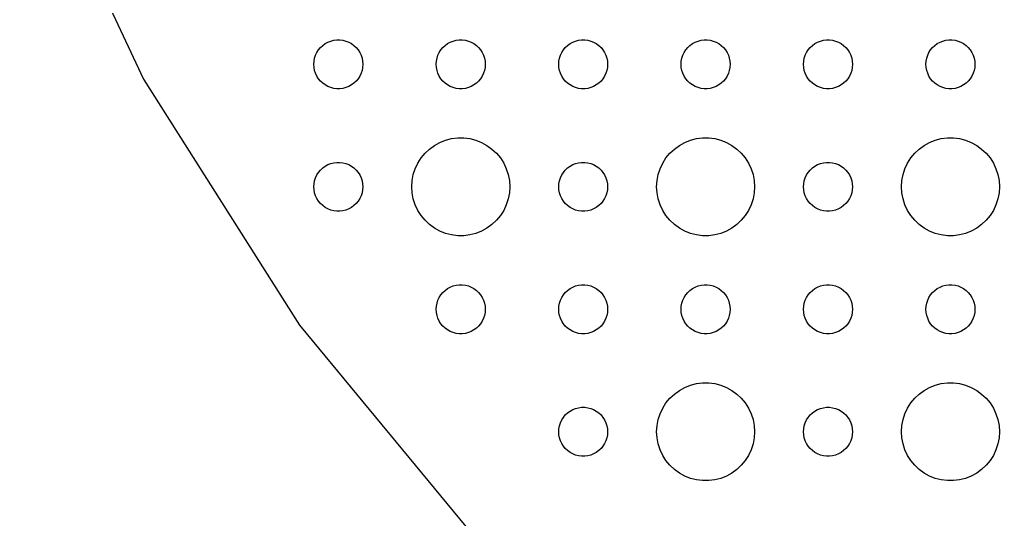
# Model space of a CAD drawing. Header units: metres. Extents: x -142 to 142, y -142 to 142.
# Drawn here: x -132 to -72, y -95.4 to -64.8 of the extents above; entities that cross this region are included whole.
import ezdxf

# ---------------------------------------------------------------- set-up
doc = ezdxf.new("R2010")
doc.units = ezdxf.units.M

msp = doc.modelspace()

# ---------------------------------------------------------------- linework, layer by layer
for p, q in [((-132.028, -52.2737), (-124.436, -68.409)), ((-112.964, -66.0734), (-112.781, -66.0266)), ((-112.781, -66.0266), (-112.594, -66.003)), ((-112.594, -66.003), (-112.406, -66.003)), ((-112.406, -66.003), (-112.219, -66.0266)), ((-112.219, -66.0266), (-112.036, -66.0734)), ((-105.464, -66.0734), (-105.281, -66.0266)), ((-105.281, -66.0266), (-105.094, -66.003)), ((-105.094, -66.003), (-104.906, -66.003)), ((-104.906, -66.003), (-104.719, -66.0266)), ((-104.719, -66.0266), (-104.536, -66.0734)), ((-97.9635, -66.0734), (-97.7811, -66.0266)), ((-97.7811, -66.0266), (-97.5942, -66.003)), ((-97.5942, -66.003), (-97.4058, -66.003)), ((-97.4058, -66.003), (-97.2189, -66.0266)), ((-97.2189, -66.0266), (-97.0365, -66.0734)), ((-90.4635, -66.0734), (-90.2811, -66.0266)), ((-90.2811, -66.0266), (-90.0942, -66.003)), ((-90.0942, -66.003), (-89.9058, -66.003)), ((-89.9058, -66.003), (-89.7189, -66.0266)), ((-89.7189, -66.0266), (-89.5365, -66.0734)), ((-82.9635, -66.0734), (-82.7811, -66.0266)), ((-82.7811, -66.0266), (-82.5942, -66.003)), ((-82.5942, -66.003), (-82.4058, -66.003)), ((-82.4058, -66.003), (-82.2189, -66.0266)), ((-82.2189, -66.0266), (-82.0365, -66.0734)), ((-75.4635, -66.0734), (-75.2811, -66.0266)), ((-75.2811, -66.0266), (-75.0942, -66.003)), ((-75.0942, -66.003), (-74.9058, -66.003)), ((-74.9058, -66.003), (-74.7189, -66.0266)), ((-74.7189, -66.0266), (-74.5365, -66.0734)), ((-113.814, -66.7774), (-113.714, -66.6183)), ((-113.714, -66.6183), (-113.593, -66.4732)), ((-113.593, -66.4732), (-113.456, -66.3442)), ((-113.456, -66.3442), (-113.304, -66.2335)), ((-113.304, -66.2335), (-113.139, -66.1428)), ((-113.139, -66.1428), (-112.964, -66.0734)), ((-112.036, -66.0734), (-111.861, -66.1428)), ((-111.861, -66.1428), (-111.696, -66.2335)), ((-111.696, -66.2335), (-111.544, -66.3442)), ((-111.544, -66.3442), (-111.407, -66.4732)), ((-111.407, -66.4732), (-111.286, -66.6183)), ((-111.286, -66.6183), (-111.186, -66.7774)), ((-106.314, -66.7774), (-106.214, -66.6183)), ((-106.214, -66.6183), (-106.093, -66.4732)), ((-106.093, -66.4732), (-105.956, -66.3442)), ((-105.956, -66.3442), (-105.804, -66.2335)), ((-105.804, -66.2335), (-105.639, -66.1428)), ((-105.639, -66.1428), (-105.464, -66.0734)), ((-104.536, -66.0734), (-104.361, -66.1428)), ((-104.361, -66.1428), (-104.196, -66.2335)), ((-104.196, -66.2335), (-104.044, -66.3442)), ((-104.044, -66.3442), (-103.907, -66.4732)), ((-103.907, -66.4732), (-103.786, -66.6183)), ((-103.786, -66.6183), (-103.686, -66.7774)), ((-98.8145, -66.7774), (-98.7135, -66.6183)), ((-98.7135, -66.6183), (-98.5934, -66.4732)), ((-98.5934, -66.4732), (-98.4561, -66.3442)), ((-98.4561, -66.3442), (-98.3037, -66.2335)), ((-98.3037, -66.2335), (-98.1387, -66.1428)), ((-98.1387, -66.1428), (-97.9635, -66.0734)), ((-97.0365, -66.0734), (-96.8613, -66.1428)), ((-96.8613, -66.1428), (-96.6963, -66.2335)), ((-96.6963, -66.2335), (-96.5439, -66.3442)), ((-96.5439, -66.3442), (-96.4065, -66.4732)), ((-96.4065, -66.4732), (-96.2865, -66.6183)), ((-96.2865, -66.6183), (-96.1855, -66.7774)), ((-91.3145, -66.7774), (-91.2135, -66.6183)), ((-91.2135, -66.6183), (-91.0934, -66.4732)), ((-91.0934, -66.4732), (-90.9561, -66.3442)), ((-90.9561, -66.3442), (-90.8037, -66.2335)), ((-90.8037, -66.2335), (-90.6387, -66.1428)), ((-90.6387, -66.1428), (-90.4635, -66.0734)), ((-89.5365, -66.0734), (-89.3613, -66.1428)), ((-89.3613, -66.1428), (-89.1963, -66.2335)), ((-89.1963, -66.2335), (-89.0439, -66.3442)), ((-89.0439, -66.3442), (-88.9065, -66.4732)), ((-88.9065, -66.4732), (-88.7865, -66.6183)), ((-88.7865, -66.6183), (-88.6855, -66.7774)), ((-83.8145, -66.7774), (-83.7135, -66.6183)), ((-83.7135, -66.6183), (-83.5934, -66.4732)), ((-83.5934, -66.4732), (-83.4561, -66.3442)), ((-83.4561, -66.3442), (-83.3037, -66.2335)), ((-83.3037, -66.2335), (-83.1387, -66.1428)), ((-83.1387, -66.1428), (-82.9635, -66.0734)), ((-82.0365, -66.0734), (-81.8613, -66.1428)), ((-81.8613, -66.1428), (-81.6963, -66.2335)), ((-81.6963, -66.2335), (-81.5439, -66.3442)), ((-81.5439, -66.3442), (-81.4065, -66.4732)), ((-81.4065, -66.4732), (-81.2865, -66.6183)), ((-81.2865, -66.6183), (-81.1855, -66.7774)), ((-76.3145, -66.7774), (-76.2135, -66.6183)), ((-76.2135, -66.6183), (-76.0934, -66.4732)), ((-76.0934, -66.4732), (-75.9561, -66.3442)), ((-75.9561, -66.3442), (-75.8037, -66.2335)), ((-75.8037, -66.2335), (-75.6387, -66.1428)), ((-75.6387, -66.1428), (-75.4635, -66.0734)), ((-74.5365, -66.0734), (-74.3613, -66.1428)), ((-74.3613, -66.1428), (-74.1963, -66.2335)), ((-74.1963, -66.2335), (-74.0439, -66.3442)), ((-74.0439, -66.3442), (-73.9065, -66.4732)), ((-73.9065, -66.4732), (-73.7865, -66.6183)), ((-73.7865, -66.6183), (-73.6855, -66.7774)), ((-113.988, -67.312), (-113.953, -67.127)), ((-113.953, -67.127), (-113.895, -66.9478)), ((-113.895, -66.9478), (-113.814, -66.7774)), ((-111.186, -66.7774), (-111.105, -66.9478)), ((-111.105, -66.9478), (-111.047, -67.127)), ((-111.047, -67.127), (-111.012, -67.312)), ((-106.488, -67.312), (-106.453, -67.127)), ((-106.453, -67.127), (-106.395, -66.9478)), ((-106.395, -66.9478), (-106.314, -66.7774)), ((-103.686, -66.7774), (-103.605, -66.9478)), ((-103.605, -66.9478), (-103.547, -67.127)), ((-103.547, -67.127), (-103.512, -67.312)), ((-98.9882, -67.312), (-98.9529, -67.127)), ((-98.9529, -67.127), (-98.8947, -66.9478)), ((-98.8947, -66.9478), (-98.8145, -66.7774)), ((-96.1855, -66.7774), (-96.1053, -66.9478)), ((-96.1053, -66.9478), (-96.0471, -67.127)), ((-96.0471, -67.127), (-96.0118, -67.312)), ((-91.4882, -67.312), (-91.4529, -67.127)), ((-91.4529, -67.127), (-91.3947, -66.9478)), ((-91.3947, -66.9478), (-91.3145, -66.7774)), ((-88.6855, -66.7774), (-88.6053, -66.9478)), ((-88.6053, -66.9478), (-88.5471, -67.127)), ((-88.5471, -67.127), (-88.5118, -67.312)), ((-83.9882, -67.312), (-83.9529, -67.127)), ((-83.9529, -67.127), (-83.8947, -66.9478)), ((-83.8947, -66.9478), (-83.8145, -66.7774)), ((-81.1855, -66.7774), (-81.1053, -66.9478)), ((-81.1053, -66.9478), (-81.0471, -67.127)), ((-81.0471, -67.127), (-81.0118, -67.312)), ((-76.4882, -67.312), (-76.4529, -67.127)), ((-76.4529, -67.127), (-76.3947, -66.9478)), ((-76.3947, -66.9478), (-76.3145, -66.7774)), ((-73.6855, -66.7774), (-73.6053, -66.9478)), ((-73.6053, -66.9478), (-73.5471, -67.127)), ((-73.5471, -67.127), (-73.5118, -67.312)), ((-114, -67.5), (-113.988, -67.312)), ((-113.988, -67.688), (-114, -67.5)), ((-113.953, -67.873), (-113.988, -67.688)), ((-111.012, -67.688), (-111.047, -67.873)), ((-111.012, -67.312), (-111, -67.5)), ((-111, -67.5), (-111.012, -67.688)), ((-106.5, -67.5), (-106.488, -67.312)), ((-106.488, -67.688), (-106.5, -67.5)), ((-106.453, -67.873), (-106.488, -67.688)), ((-103.512, -67.688), (-103.547, -67.873)), ((-103.512, -67.312), (-103.5, -67.5)), ((-103.5, -67.5), (-103.512, -67.688)), ((-99, -67.5), (-98.9882, -67.312)), ((-98.9882, -67.688), (-99, -67.5)), ((-98.9529, -67.873), (-98.9882, -67.688)), ((-96.0118, -67.688), (-96.0471, -67.873)), ((-96.0118, -67.312), (-96, -67.5)), ((-96, -67.5), (-96.0118, -67.688)), ((-91.5, -67.5), (-91.4882, -67.312)), ((-91.4882, -67.688), (-91.5, -67.5)), ((-91.4529, -67.873), (-91.4882, -67.688)), ((-88.5118, -67.688), (-88.5471, -67.873)), ((-88.5118, -67.312), (-88.5, -67.5)), ((-88.5, -67.5), (-88.5118, -67.688)), ((-84, -67.5), (-83.9882, -67.312)), ((-83.9882, -67.688), (-84, -67.5)), ((-83.9529, -67.873), (-83.9882, -67.688)), ((-81.0118, -67.688), (-81.0471, -67.873)), ((-81.0118, -67.312), (-81, -67.5)), ((-81, -67.5), (-81.0118, -67.688)), ((-76.5, -67.5), (-76.4882, -67.312)), ((-76.4882, -67.688), (-76.5, -67.5)), ((-76.4529, -67.873), (-76.4882, -67.688)), ((-73.5118, -67.688), (-73.5471, -67.873)), ((-73.5118, -67.312), (-73.5, -67.5)), ((-73.5, -67.5), (-73.5118, -67.688)), ((-124.436, -68.409), (-114.88, -83.4655)), ((-113.895, -68.0522), (-113.953, -67.873)), ((-113.814, -68.2226), (-113.895, -68.0522)), ((-113.714, -68.3817), (-113.814, -68.2226)), ((-113.593, -68.5268), (-113.714, -68.3817)), ((-111.286, -68.3817), (-111.407, -68.5268)), ((-111.186, -68.2226), (-111.286, -68.3817)), ((-111.105, -68.0522), (-111.186, -68.2226)), ((-111.047, -67.873), (-111.105, -68.0522)), ((-106.395, -68.0522), (-106.453, -67.873)), ((-106.314, -68.2226), (-106.395, -68.0522)), ((-106.214, -68.3817), (-106.314, -68.2226)), ((-106.093, -68.5268), (-106.214, -68.3817)), ((-103.786, -68.3817), (-103.907, -68.5268)), ((-103.686, -68.2226), (-103.786, -68.3817)), ((-103.605, -68.0522), (-103.686, -68.2226)), ((-103.547, -67.873), (-103.605, -68.0522)), ((-98.8947, -68.0522), (-98.9529, -67.873)), ((-98.8145, -68.2226), (-98.8947, -68.0522)), ((-98.7135, -68.3817), (-98.8145, -68.2226)), ((-98.5934, -68.5268), (-98.7135, -68.3817)), ((-96.2865, -68.3817), (-96.4065, -68.5268)), ((-96.1855, -68.2226), (-96.2865, -68.3817)), ((-96.1053, -68.0522), (-96.1855, -68.2226)), ((-96.0471, -67.873), (-96.1053, -68.0522)), ((-91.3947, -68.0522), (-91.4529, -67.873)), ((-91.3145, -68.2226), (-91.3947, -68.0522)), ((-91.2135, -68.3817), (-91.3145, -68.2226)), ((-91.0934, -68.5268), (-91.2135, -68.3817)), ((-88.7865, -68.3817), (-88.9065, -68.5268)), ((-88.6855, -68.2226), (-88.7865, -68.3817)), ((-88.6053, -68.0522), (-88.6855, -68.2226)), ((-88.5471, -67.873), (-88.6053, -68.0522)), ((-83.8947, -68.0522), (-83.9529, -67.873)), ((-83.8145, -68.2226), (-83.8947, -68.0522)), ((-83.7135, -68.3817), (-83.8145, -68.2226)), ((-83.5934, -68.5268), (-83.7135, -68.3817)), ((-81.2865, -68.3817), (-81.4065, -68.5268)), ((-81.1855, -68.2226), (-81.2865, -68.3817)), ((-81.1053, -68.0522), (-81.1855, -68.2226)), ((-81.0471, -67.873), (-81.1053, -68.0522)), ((-76.3947, -68.0522), (-76.4529, -67.873)), ((-76.3145, -68.2226), (-76.3947, -68.0522)), ((-76.2135, -68.3817), (-76.3145, -68.2226)), ((-76.0934, -68.5268), (-76.2135, -68.3817)), ((-73.7865, -68.3817), (-73.9065, -68.5268)), ((-73.6855, -68.2226), (-73.7865, -68.3817)), ((-73.6053, -68.0522), (-73.6855, -68.2226)), ((-73.5471, -67.873), (-73.6053, -68.0522)), ((-113.456, -68.6558), (-113.593, -68.5268)), ((-113.304, -68.7665), (-113.456, -68.6558)), ((-113.139, -68.8572), (-113.304, -68.7665)), ((-112.964, -68.9266), (-113.139, -68.8572)), ((-112.781, -68.9734), (-112.964, -68.9266)), ((-112.594, -68.997), (-112.781, -68.9734)), ((-112.406, -68.997), (-112.594, -68.997)), ((-112.219, -68.9734), (-112.406, -68.997)), ((-112.036, -68.9266), (-112.219, -68.9734)), ((-111.861, -68.8572), (-112.036, -68.9266)), ((-111.696, -68.7665), (-111.861, -68.8572)), ((-111.544, -68.6558), (-111.696, -68.7665)), ((-111.407, -68.5268), (-111.544, -68.6558)), ((-105.956, -68.6558), (-106.093, -68.5268)), ((-105.804, -68.7665), (-105.956, -68.6558)), ((-105.639, -68.8572), (-105.804, -68.7665)), ((-105.464, -68.9266), (-105.639, -68.8572)), ((-105.281, -68.9734), (-105.464, -68.9266)), ((-105.094, -68.997), (-105.281, -68.9734)), ((-104.906, -68.997), (-105.094, -68.997)), ((-104.719, -68.9734), (-104.906, -68.997)), ((-104.536, -68.9266), (-104.719, -68.9734)), ((-104.361, -68.8572), (-104.536, -68.9266)), ((-104.196, -68.7665), (-104.361, -68.8572)), ((-104.044, -68.6558), (-104.196, -68.7665)), ((-103.907, -68.5268), (-104.044, -68.6558)), ((-98.4561, -68.6558), (-98.5934, -68.5268)), ((-98.3037, -68.7665), (-98.4561, -68.6558)), ((-98.1387, -68.8572), (-98.3037, -68.7665)), ((-97.9635, -68.9266), (-98.1387, -68.8572)), ((-97.7811, -68.9734), (-97.9635, -68.9266)), ((-97.5942, -68.997), (-97.7811, -68.9734)), ((-97.4058, -68.997), (-97.5942, -68.997)), ((-97.2189, -68.9734), (-97.4058, -68.997)), ((-97.0365, -68.9266), (-97.2189, -68.9734)), ((-96.8613, -68.8572), (-97.0365, -68.9266)), ((-96.6963, -68.7665), (-96.8613, -68.8572)), ((-96.5439, -68.6558), (-96.6963, -68.7665)), ((-96.4065, -68.5268), (-96.5439, -68.6558)), ((-90.9561, -68.6558), (-91.0934, -68.5268)), ((-90.8037, -68.7665), (-90.9561, -68.6558)), ((-90.6387, -68.8572), (-90.8037, -68.7665)), ((-90.4635, -68.9266), (-90.6387, -68.8572)), ((-90.2811, -68.9734), (-90.4635, -68.9266)), ((-90.0942, -68.997), (-90.2811, -68.9734)), ((-89.9058, -68.997), (-90.0942, -68.997)), ((-89.7189, -68.9734), (-89.9058, -68.997)), ((-89.5365, -68.9266), (-89.7189, -68.9734)), ((-89.3613, -68.8572), (-89.5365, -68.9266)), ((-89.1963, -68.7665), (-89.3613, -68.8572)), ((-89.0439, -68.6558), (-89.1963, -68.7665)), ((-88.9065, -68.5268), (-89.0439, -68.6558)), ((-83.4561, -68.6558), (-83.5934, -68.5268)), ((-83.3037, -68.7665), (-83.4561, -68.6558)), ((-83.1387, -68.8572), (-83.3037, -68.7665)), ((-82.9635, -68.9266), (-83.1387, -68.8572)), ((-82.7811, -68.9734), (-82.9635, -68.9266)), ((-82.5942, -68.997), (-82.7811, -68.9734)), ((-82.4058, -68.997), (-82.5942, -68.997)), ((-82.2189, -68.9734), (-82.4058, -68.997)), ((-82.0365, -68.9266), (-82.2189, -68.9734)), ((-81.8613, -68.8572), (-82.0365, -68.9266)), ((-81.6963, -68.7665), (-81.8613, -68.8572)), ((-81.5439, -68.6558), (-81.6963, -68.7665)), ((-81.4065, -68.5268), (-81.5439, -68.6558)), ((-75.9561, -68.6558), (-76.0934, -68.5268)), ((-75.8037, -68.7665), (-75.9561, -68.6558)), ((-75.6387, -68.8572), (-75.8037, -68.7665)), ((-75.4635, -68.9266), (-75.6387, -68.8572)), ((-75.2811, -68.9734), (-75.4635, -68.9266)), ((-75.0942, -68.997), (-75.2811, -68.9734)), ((-74.9058, -68.997), (-75.0942, -68.997)), ((-74.7189, -68.9734), (-74.9058, -68.997)), ((-74.5365, -68.9266), (-74.7189, -68.9734)), ((-74.3613, -68.8572), (-74.5365, -68.9266)), ((-74.1963, -68.7665), (-74.3613, -68.8572)), ((-74.0439, -68.6558), (-74.1963, -68.7665)), ((-73.9065, -68.5268), (-74.0439, -68.6558)), ((-105.562, -72.0531), (-105.188, -72.0059)), ((-105.188, -72.0059), (-104.812, -72.0059)), ((-104.812, -72.0059), (-104.438, -72.0531)), ((-90.5621, -72.0531), (-90.1884, -72.0059)), ((-90.1884, -72.0059), (-89.8116, -72.0059)), ((-89.8116, -72.0059), (-89.4379, -72.0531)), ((-75.5621, -72.0531), (-75.1884, -72.0059)), ((-75.1884, -72.0059), (-74.8116, -72.0059)), ((-74.8116, -72.0059), (-74.4379, -72.0531)), ((-106.912, -72.6885), (-106.607, -72.467)), ((-106.607, -72.467), (-106.277, -72.2855)), ((-106.277, -72.2855), (-105.927, -72.1468)), ((-105.927, -72.1468), (-105.562, -72.0531)), ((-104.438, -72.0531), (-104.073, -72.1468)), ((-104.073, -72.1468), (-103.723, -72.2855)), ((-103.723, -72.2855), (-103.393, -72.467)), ((-103.393, -72.467), (-103.088, -72.6885)), ((-91.9123, -72.6885), (-91.6075, -72.467)), ((-91.6075, -72.467), (-91.2773, -72.2855)), ((-91.2773, -72.2855), (-90.927, -72.1468)), ((-90.927, -72.1468), (-90.5621, -72.0531)), ((-89.4379, -72.0531), (-89.073, -72.1468)), ((-89.073, -72.1468), (-88.7227, -72.2855)), ((-88.7227, -72.2855), (-88.3925, -72.467)), ((-88.3925, -72.467), (-88.0877, -72.6885)), ((-76.9123, -72.6885), (-76.6075, -72.467)), ((-76.6075, -72.467), (-76.2773, -72.2855)), ((-76.2773, -72.2855), (-75.927, -72.1468)), ((-75.927, -72.1468), (-75.5621, -72.0531)), ((-74.4379, -72.0531), (-74.073, -72.1468)), ((-74.073, -72.1468), (-73.7227, -72.2855)), ((-73.7227, -72.2855), (-73.3925, -72.467)), ((-73.3925, -72.467), (-73.0877, -72.6885)), ((-107.427, -73.2366), (-107.187, -72.9464)), ((-107.187, -72.9464), (-106.912, -72.6885)), ((-103.088, -72.6885), (-102.813, -72.9464)), ((-102.813, -72.9464), (-102.573, -73.2366)), ((-92.427, -73.2366), (-92.1869, -72.9464)), ((-92.1869, -72.9464), (-91.9123, -72.6885)), ((-88.0877, -72.6885), (-87.8131, -72.9464)), ((-87.8131, -72.9464), (-87.573, -73.2366)), ((-77.427, -73.2366), (-77.1869, -72.9464)), ((-77.1869, -72.9464), (-76.9123, -72.6885)), ((-73.0877, -72.6885), (-72.8131, -72.9464)), ((-72.8131, -72.9464), (-72.573, -73.2366)), ((-113.456, -73.8442), (-113.304, -73.7335)), ((-113.304, -73.7335), (-113.139, -73.6428)), ((-113.139, -73.6428), (-112.964, -73.5734)), ((-112.964, -73.5734), (-112.781, -73.5266)), ((-112.781, -73.5266), (-112.594, -73.503)), ((-112.594, -73.503), (-112.406, -73.503)), ((-112.406, -73.503), (-112.219, -73.5266)), ((-112.219, -73.5266), (-112.036, -73.5734)), ((-112.036, -73.5734), (-111.861, -73.6428)), ((-111.861, -73.6428), (-111.696, -73.7335)), ((-111.696, -73.7335), (-111.544, -73.8442)), ((-107.789, -73.8956), (-107.629, -73.5547)), ((-107.629, -73.5547), (-107.427, -73.2366)), ((-102.573, -73.2366), (-102.371, -73.5547)), ((-102.371, -73.5547), (-102.211, -73.8956)), ((-98.4561, -73.8442), (-98.3037, -73.7335)), ((-98.3037, -73.7335), (-98.1387, -73.6428)), ((-98.1387, -73.6428), (-97.9635, -73.5734)), ((-97.9635, -73.5734), (-97.7811, -73.5266)), ((-97.7811, -73.5266), (-97.5942, -73.503)), ((-97.5942, -73.503), (-97.4058, -73.503)), ((-97.4058, -73.503), (-97.2189, -73.5266)), ((-97.2189, -73.5266), (-97.0365, -73.5734)), ((-97.0365, -73.5734), (-96.8613, -73.6428)), ((-96.8613, -73.6428), (-96.6963, -73.7335)), ((-96.6963, -73.7335), (-96.5439, -73.8442)), ((-92.7893, -73.8956), (-92.6289, -73.5547)), ((-92.6289, -73.5547), (-92.427, -73.2366)), ((-87.573, -73.2366), (-87.3711, -73.5547)), ((-87.3711, -73.5547), (-87.2107, -73.8956)), ((-83.4561, -73.8442), (-83.3037, -73.7335)), ((-83.3037, -73.7335), (-83.1387, -73.6428)), ((-83.1387, -73.6428), (-82.9635, -73.5734)), ((-82.9635, -73.5734), (-82.7811, -73.5266)), ((-82.7811, -73.5266), (-82.5942, -73.503)), ((-82.5942, -73.503), (-82.4058, -73.503)), ((-82.4058, -73.503), (-82.2189, -73.5266)), ((-82.2189, -73.5266), (-82.0365, -73.5734)), ((-82.0365, -73.5734), (-81.8613, -73.6428)), ((-81.8613, -73.6428), (-81.6963, -73.7335)), ((-81.6963, -73.7335), (-81.5439, -73.8442)), ((-77.7893, -73.8956), (-77.6289, -73.5547)), ((-77.6289, -73.5547), (-77.427, -73.2366)), ((-72.573, -73.2366), (-72.3711, -73.5547)), ((-72.3711, -73.5547), (-72.2107, -73.8956)), ((-113.895, -74.4478), (-113.814, -74.2774)), ((-113.814, -74.2774), (-113.714, -74.1183)), ((-113.714, -74.1183), (-113.593, -73.9732)), ((-113.593, -73.9732), (-113.456, -73.8442)), ((-111.544, -73.8442), (-111.407, -73.9732)), ((-111.407, -73.9732), (-111.286, -74.1183)), ((-111.286, -74.1183), (-111.186, -74.2774)), ((-111.186, -74.2774), (-111.105, -74.4478)), ((-107.976, -74.624), (-107.906, -74.2539)), ((-107.906, -74.2539), (-107.789, -73.8956)), ((-102.211, -73.8956), (-102.094, -74.2539)), ((-102.094, -74.2539), (-102.024, -74.624)), ((-98.8947, -74.4478), (-98.8145, -74.2774)), ((-98.8145, -74.2774), (-98.7135, -74.1183)), ((-98.7135, -74.1183), (-98.5934, -73.9732)), ((-98.5934, -73.9732), (-98.4561, -73.8442)), ((-96.5439, -73.8442), (-96.4065, -73.9732)), ((-96.4065, -73.9732), (-96.2865, -74.1183)), ((-96.2865, -74.1183), (-96.1855, -74.2774)), ((-96.1855, -74.2774), (-96.1053, -74.4478)), ((-92.9763, -74.624), (-92.9057, -74.2539)), ((-92.9057, -74.2539), (-92.7893, -73.8956)), ((-87.2107, -73.8956), (-87.0943, -74.2539)), ((-87.0943, -74.2539), (-87.0237, -74.624)), ((-83.8947, -74.4478), (-83.8145, -74.2774)), ((-83.8145, -74.2774), (-83.7135, -74.1183)), ((-83.7135, -74.1183), (-83.5934, -73.9732)), ((-83.5934, -73.9732), (-83.4561, -73.8442)), ((-81.5439, -73.8442), (-81.4065, -73.9732)), ((-81.4065, -73.9732), (-81.2865, -74.1183)), ((-81.2865, -74.1183), (-81.1855, -74.2774)), ((-81.1855, -74.2774), (-81.1053, -74.4478)), ((-77.9763, -74.624), (-77.9057, -74.2539)), ((-77.9057, -74.2539), (-77.7893, -73.8956)), ((-72.2107, -73.8956), (-72.0943, -74.2539)), ((-72.0943, -74.2539), (-72.0237, -74.624)), ((-114, -75), (-113.988, -74.812)), ((-113.988, -75.188), (-114, -75)), ((-113.988, -74.812), (-113.953, -74.627)), ((-113.953, -74.627), (-113.895, -74.4478)), ((-111.105, -74.4478), (-111.047, -74.627)), ((-111.047, -74.627), (-111.012, -74.812)), ((-111.012, -74.812), (-111, -75)), ((-111, -75), (-111.012, -75.188)), ((-108, -75), (-107.976, -74.624)), ((-107.976, -75.376), (-108, -75)), ((-102.024, -74.624), (-102, -75)), ((-102, -75), (-102.024, -75.376)), ((-99, -75), (-98.9882, -74.812)), ((-98.9882, -75.188), (-99, -75)), ((-98.9882, -74.812), (-98.9529, -74.627)), ((-98.9529, -74.627), (-98.8947, -74.4478)), ((-96.1053, -74.4478), (-96.0471, -74.627)), ((-96.0471, -74.627), (-96.0118, -74.812)), ((-96.0118, -74.812), (-96, -75)), ((-96, -75), (-96.0118, -75.188)), ((-93, -75), (-92.9763, -74.624)), ((-92.9763, -75.376), (-93, -75)), ((-87.0237, -74.624), (-87, -75)), ((-87, -75), (-87.0237, -75.376)), ((-84, -75), (-83.9882, -74.812)), ((-83.9882, -75.188), (-84, -75)), ((-83.9882, -74.812), (-83.9529, -74.627)), ((-83.9529, -74.627), (-83.8947, -74.4478)), ((-81.1053, -74.4478), (-81.0471, -74.627)), ((-81.0471, -74.627), (-81.0118, -74.812)), ((-81.0118, -74.812), (-81, -75)), ((-81, -75), (-81.0118, -75.188)), ((-78, -75), (-77.9763, -74.624)), ((-77.9763, -75.376), (-78, -75)), ((-72.0237, -74.624), (-72, -75)), ((-72, -75), (-72.0237, -75.376)), ((-113.953, -75.373), (-113.988, -75.188)), ((-113.895, -75.5522), (-113.953, -75.373)), ((-113.814, -75.7226), (-113.895, -75.5522)), ((-111.105, -75.5522), (-111.186, -75.7226)), ((-111.047, -75.373), (-111.105, -75.5522)), ((-111.012, -75.188), (-111.047, -75.373)), ((-107.906, -75.7461), (-107.976, -75.376)), ((-102.024, -75.376), (-102.094, -75.7461)), ((-98.9529, -75.373), (-98.9882, -75.188)), ((-98.8947, -75.5522), (-98.9529, -75.373)), ((-98.8145, -75.7226), (-98.8947, -75.5522)), ((-96.1053, -75.5522), (-96.1855, -75.7226)), ((-96.0471, -75.373), (-96.1053, -75.5522)), ((-96.0118, -75.188), (-96.0471, -75.373)), ((-92.9057, -75.7461), (-92.9763, -75.376)), ((-87.0237, -75.376), (-87.0943, -75.7461)), ((-83.9529, -75.373), (-83.9882, -75.188)), ((-83.8947, -75.5522), (-83.9529, -75.373)), ((-83.8145, -75.7226), (-83.8947, -75.5522)), ((-81.1053, -75.5522), (-81.1855, -75.7226)), ((-81.0471, -75.373), (-81.1053, -75.5522)), ((-81.0118, -75.188), (-81.0471, -75.373)), ((-77.9057, -75.7461), (-77.9763, -75.376)), ((-72.0237, -75.376), (-72.0943, -75.7461)), ((-113.714, -75.8817), (-113.814, -75.7226)), ((-113.593, -76.0268), (-113.714, -75.8817)), ((-113.456, -76.1558), (-113.593, -76.0268)), ((-113.304, -76.2665), (-113.456, -76.1558)), ((-111.544, -76.1558), (-111.696, -76.2665)), ((-111.407, -76.0268), (-111.544, -76.1558)), ((-111.286, -75.8817), (-111.407, -76.0268)), ((-111.186, -75.7226), (-111.286, -75.8817)), ((-107.789, -76.1044), (-107.906, -75.7461)), ((-107.629, -76.4453), (-107.789, -76.1044)), ((-102.211, -76.1044), (-102.371, -76.4453)), ((-102.094, -75.7461), (-102.211, -76.1044)), ((-98.7135, -75.8817), (-98.8145, -75.7226)), ((-98.5934, -76.0268), (-98.7135, -75.8817)), ((-98.4561, -76.1558), (-98.5934, -76.0268)), ((-98.3037, -76.2665), (-98.4561, -76.1558)), ((-96.5439, -76.1558), (-96.6963, -76.2665)), ((-96.4065, -76.0268), (-96.5439, -76.1558)), ((-96.2865, -75.8817), (-96.4065, -76.0268)), ((-96.1855, -75.7226), (-96.2865, -75.8817)), ((-92.7893, -76.1044), (-92.9057, -75.7461)), ((-92.6289, -76.4453), (-92.7893, -76.1044)), ((-87.2107, -76.1044), (-87.3711, -76.4453)), ((-87.0943, -75.7461), (-87.2107, -76.1044)), ((-83.7135, -75.8817), (-83.8145, -75.7226)), ((-83.5934, -76.0268), (-83.7135, -75.8817)), ((-83.4561, -76.1558), (-83.5934, -76.0268)), ((-83.3037, -76.2665), (-83.4561, -76.1558)), ((-81.5439, -76.1558), (-81.6963, -76.2665)), ((-81.4065, -76.0268), (-81.5439, -76.1558)), ((-81.2865, -75.8817), (-81.4065, -76.0268)), ((-81.1855, -75.7226), (-81.2865, -75.8817)), ((-77.7893, -76.1044), (-77.9057, -75.7461)), ((-77.6289, -76.4453), (-77.7893, -76.1044)), ((-72.2107, -76.1044), (-72.3711, -76.4453)), ((-72.0943, -75.7461), (-72.2107, -76.1044)), ((-113.139, -76.3572), (-113.304, -76.2665)), ((-112.964, -76.4266), (-113.139, -76.3572)), ((-112.781, -76.4734), (-112.964, -76.4266)), ((-112.594, -76.497), (-112.781, -76.4734)), ((-112.406, -76.497), (-112.594, -76.497)), ((-112.219, -76.4734), (-112.406, -76.497)), ((-112.036, -76.4266), (-112.219, -76.4734)), ((-111.861, -76.3572), (-112.036, -76.4266)), ((-111.696, -76.2665), (-111.861, -76.3572)), ((-107.427, -76.7634), (-107.629, -76.4453)), ((-107.187, -77.0536), (-107.427, -76.7634)), ((-102.573, -76.7634), (-102.813, -77.0536)), ((-102.371, -76.4453), (-102.573, -76.7634)), ((-98.1387, -76.3572), (-98.3037, -76.2665)), ((-97.9635, -76.4266), (-98.1387, -76.3572)), ((-97.7811, -76.4734), (-97.9635, -76.4266)), ((-97.5942, -76.497), (-97.7811, -76.4734)), ((-97.4058, -76.497), (-97.5942, -76.497)), ((-97.2189, -76.4734), (-97.4058, -76.497)), ((-97.0365, -76.4266), (-97.2189, -76.4734)), ((-96.8613, -76.3572), (-97.0365, -76.4266)), ((-96.6963, -76.2665), (-96.8613, -76.3572)), ((-92.427, -76.7634), (-92.6289, -76.4453)), ((-92.1869, -77.0536), (-92.427, -76.7634)), ((-87.573, -76.7634), (-87.8131, -77.0536)), ((-87.3711, -76.4453), (-87.573, -76.7634)), ((-83.1387, -76.3572), (-83.3037, -76.2665)), ((-82.9635, -76.4266), (-83.1387, -76.3572)), ((-82.7811, -76.4734), (-82.9635, -76.4266)), ((-82.5942, -76.497), (-82.7811, -76.4734)), ((-82.4058, -76.497), (-82.5942, -76.497)), ((-82.2189, -76.4734), (-82.4058, -76.497)), ((-82.0365, -76.4266), (-82.2189, -76.4734)), ((-81.8613, -76.3572), (-82.0365, -76.4266)), ((-81.6963, -76.2665), (-81.8613, -76.3572)), ((-77.427, -76.7634), (-77.6289, -76.4453)), ((-77.1869, -77.0536), (-77.427, -76.7634)), ((-72.573, -76.7634), (-72.8131, -77.0536)), ((-72.3711, -76.4453), (-72.573, -76.7634)), ((-106.912, -77.3115), (-107.187, -77.0536)), ((-106.607, -77.533), (-106.912, -77.3115)), ((-103.088, -77.3115), (-103.393, -77.533)), ((-102.813, -77.0536), (-103.088, -77.3115)), ((-91.9123, -77.3115), (-92.1869, -77.0536)), ((-91.6075, -77.533), (-91.9123, -77.3115)), ((-88.0877, -77.3115), (-88.3925, -77.533)), ((-87.8131, -77.0536), (-88.0877, -77.3115)), ((-76.9123, -77.3115), (-77.1869, -77.0536)), ((-76.6075, -77.533), (-76.9123, -77.3115)), ((-73.0877, -77.3115), (-73.3925, -77.533)), ((-72.8131, -77.0536), (-73.0877, -77.3115)), ((-106.277, -77.7145), (-106.607, -77.533)), ((-105.927, -77.8532), (-106.277, -77.7145)), ((-105.562, -77.9469), (-105.927, -77.8532)), ((-105.188, -77.9941), (-105.562, -77.9469)), ((-104.812, -77.9941), (-105.188, -77.9941)), ((-104.438, -77.9469), (-104.812, -77.9941)), ((-104.073, -77.8532), (-104.438, -77.9469)), ((-103.723, -77.7145), (-104.073, -77.8532)), ((-103.393, -77.533), (-103.723, -77.7145)), ((-91.2773, -77.7145), (-91.6075, -77.533)), ((-90.927, -77.8532), (-91.2773, -77.7145)), ((-90.5621, -77.9469), (-90.927, -77.8532)), ((-90.1884, -77.9941), (-90.5621, -77.9469)), ((-89.8116, -77.9941), (-90.1884, -77.9941)), ((-89.4379, -77.9469), (-89.8116, -77.9941)), ((-89.073, -77.8532), (-89.4379, -77.9469)), ((-88.7227, -77.7145), (-89.073, -77.8532)), ((-88.3925, -77.533), (-88.7227, -77.7145)), ((-76.2773, -77.7145), (-76.6075, -77.533)), ((-75.927, -77.8532), (-76.2773, -77.7145)), ((-75.5621, -77.9469), (-75.927, -77.8532)), ((-75.1884, -77.9941), (-75.5621, -77.9469)), ((-74.8116, -77.9941), (-75.1884, -77.9941)), ((-74.4379, -77.9469), (-74.8116, -77.9941)), ((-74.073, -77.8532), (-74.4379, -77.9469)), ((-73.7227, -77.7145), (-74.073, -77.8532)), ((-73.3925, -77.533), (-73.7227, -77.7145)), ((-105.464, -81.0734), (-105.281, -81.0266)), ((-105.281, -81.0266), (-105.094, -81.003)), ((-105.094, -81.003), (-104.906, -81.003)), ((-104.906, -81.003), (-104.719, -81.0266)), ((-104.719, -81.0266), (-104.536, -81.0734)), ((-97.9635, -81.0734), (-97.7811, -81.0266)), ((-97.7811, -81.0266), (-97.5942, -81.003)), ((-97.5942, -81.003), (-97.4058, -81.003)), ((-97.4058, -81.003), (-97.2189, -81.0266)), ((-97.2189, -81.0266), (-97.0365, -81.0734)), ((-90.4635, -81.0734), (-90.2811, -81.0266)), ((-90.2811, -81.0266), (-90.0942, -81.003)), ((-90.0942, -81.003), (-89.9058, -81.003)), ((-89.9058, -81.003), (-89.7189, -81.0266)), ((-89.7189, -81.0266), (-89.5365, -81.0734)), ((-82.9635, -81.0734), (-82.7811, -81.0266)), ((-82.7811, -81.0266), (-82.5942, -81.003)), ((-82.5942, -81.003), (-82.4058, -81.003)), ((-82.4058, -81.003), (-82.2189, -81.0266)), ((-82.2189, -81.0266), (-82.0365, -81.0734)), ((-75.4635, -81.0734), (-75.2811, -81.0266)), ((-75.2811, -81.0266), (-75.0942, -81.003)), ((-75.0942, -81.003), (-74.9058, -81.003)), ((-74.9058, -81.003), (-74.7189, -81.0266)), ((-74.7189, -81.0266), (-74.5365, -81.0734)), ((-106.314, -81.7774), (-106.214, -81.6183)), ((-106.214, -81.6183), (-106.093, -81.4732)), ((-106.093, -81.4732), (-105.956, -81.3442)), ((-105.956, -81.3442), (-105.804, -81.2335)), ((-105.804, -81.2335), (-105.639, -81.1428)), ((-105.639, -81.1428), (-105.464, -81.0734)), ((-104.536, -81.0734), (-104.361, -81.1428)), ((-104.361, -81.1428), (-104.196, -81.2335)), ((-104.196, -81.2335), (-104.044, -81.3442)), ((-104.044, -81.3442), (-103.907, -81.4732)), ((-103.907, -81.4732), (-103.786, -81.6183)), ((-103.786, -81.6183), (-103.686, -81.7774)), ((-98.8145, -81.7774), (-98.7135, -81.6183)), ((-98.7135, -81.6183), (-98.5934, -81.4732)), ((-98.5934, -81.4732), (-98.4561, -81.3442)), ((-98.4561, -81.3442), (-98.3037, -81.2335)), ((-98.3037, -81.2335), (-98.1387, -81.1428)), ((-98.1387, -81.1428), (-97.9635, -81.0734)), ((-97.0365, -81.0734), (-96.8613, -81.1428)), ((-96.8613, -81.1428), (-96.6963, -81.2335)), ((-96.6963, -81.2335), (-96.5439, -81.3442)), ((-96.5439, -81.3442), (-96.4065, -81.4732)), ((-96.4065, -81.4732), (-96.2865, -81.6183)), ((-96.2865, -81.6183), (-96.1855, -81.7774)), ((-91.3145, -81.7774), (-91.2135, -81.6183)), ((-91.2135, -81.6183), (-91.0934, -81.4732)), ((-91.0934, -81.4732), (-90.9561, -81.3442)), ((-90.9561, -81.3442), (-90.8037, -81.2335)), ((-90.8037, -81.2335), (-90.6387, -81.1428)), ((-90.6387, -81.1428), (-90.4635, -81.0734)), ((-89.5365, -81.0734), (-89.3613, -81.1428)), ((-89.3613, -81.1428), (-89.1963, -81.2335)), ((-89.1963, -81.2335), (-89.0439, -81.3442)), ((-89.0439, -81.3442), (-88.9065, -81.4732)), ((-88.9065, -81.4732), (-88.7865, -81.6183)), ((-88.7865, -81.6183), (-88.6855, -81.7774)), ((-83.8145, -81.7774), (-83.7135, -81.6183)), ((-83.7135, -81.6183), (-83.5934, -81.4732)), ((-83.5934, -81.4732), (-83.4561, -81.3442)), ((-83.4561, -81.3442), (-83.3037, -81.2335)), ((-83.3037, -81.2335), (-83.1387, -81.1428)), ((-83.1387, -81.1428), (-82.9635, -81.0734)), ((-82.0365, -81.0734), (-81.8613, -81.1428)), ((-81.8613, -81.1428), (-81.6963, -81.2335)), ((-81.6963, -81.2335), (-81.5439, -81.3442)), ((-81.5439, -81.3442), (-81.4065, -81.4732)), ((-81.4065, -81.4732), (-81.2865, -81.6183)), ((-81.2865, -81.6183), (-81.1855, -81.7774)), ((-76.3145, -81.7774), (-76.2135, -81.6183)), ((-76.2135, -81.6183), (-76.0934, -81.4732)), ((-76.0934, -81.4732), (-75.9561, -81.3442)), ((-75.9561, -81.3442), (-75.8037, -81.2335)), ((-75.8037, -81.2335), (-75.6387, -81.1428)), ((-75.6387, -81.1428), (-75.4635, -81.0734)), ((-74.5365, -81.0734), (-74.3613, -81.1428)), ((-74.3613, -81.1428), (-74.1963, -81.2335)), ((-74.1963, -81.2335), (-74.0439, -81.3442)), ((-74.0439, -81.3442), (-73.9065, -81.4732)), ((-73.9065, -81.4732), (-73.7865, -81.6183)), ((-73.7865, -81.6183), (-73.6855, -81.7774)), ((-106.488, -82.312), (-106.453, -82.127)), ((-106.453, -82.127), (-106.395, -81.9478)), ((-106.395, -81.9478), (-106.314, -81.7774)), ((-103.686, -81.7774), (-103.605, -81.9478)), ((-103.605, -81.9478), (-103.547, -82.127)), ((-103.547, -82.127), (-103.512, -82.312)), ((-98.9882, -82.312), (-98.9529, -82.127)), ((-98.9529, -82.127), (-98.8947, -81.9478)), ((-98.8947, -81.9478), (-98.8145, -81.7774)), ((-96.1855, -81.7774), (-96.1053, -81.9478)), ((-96.1053, -81.9478), (-96.0471, -82.127)), ((-96.0471, -82.127), (-96.0118, -82.312)), ((-91.4882, -82.312), (-91.4529, -82.127)), ((-91.4529, -82.127), (-91.3947, -81.9478)), ((-91.3947, -81.9478), (-91.3145, -81.7774)), ((-88.6855, -81.7774), (-88.6053, -81.9478)), ((-88.6053, -81.9478), (-88.5471, -82.127)), ((-88.5471, -82.127), (-88.5118, -82.312)), ((-83.9882, -82.312), (-83.9529, -82.127)), ((-83.9529, -82.127), (-83.8947, -81.9478)), ((-83.8947, -81.9478), (-83.8145, -81.7774)), ((-81.1855, -81.7774), (-81.1053, -81.9478)), ((-81.1053, -81.9478), (-81.0471, -82.127)), ((-81.0471, -82.127), (-81.0118, -82.312)), ((-76.4882, -82.312), (-76.4529, -82.127)), ((-76.4529, -82.127), (-76.3947, -81.9478)), ((-76.3947, -81.9478), (-76.3145, -81.7774)), ((-73.6855, -81.7774), (-73.6053, -81.9478)), ((-73.6053, -81.9478), (-73.5471, -82.127)), ((-73.5471, -82.127), (-73.5118, -82.312)), ((-106.5, -82.5), (-106.488, -82.312)), ((-106.488, -82.688), (-106.5, -82.5)), ((-106.453, -82.873), (-106.488, -82.688)), ((-103.512, -82.688), (-103.547, -82.873)), ((-103.512, -82.312), (-103.5, -82.5)), ((-103.5, -82.5), (-103.512, -82.688)), ((-99, -82.5), (-98.9882, -82.312)), ((-98.9882, -82.688), (-99, -82.5)), ((-98.9529, -82.873), (-98.9882, -82.688)), ((-96.0118, -82.688), (-96.0471, -82.873)), ((-96.0118, -82.312), (-96, -82.5)), ((-96, -82.5), (-96.0118, -82.688)), ((-91.5, -82.5), (-91.4882, -82.312)), ((-91.4882, -82.688), (-91.5, -82.5)), ((-91.4529, -82.873), (-91.4882, -82.688)), ((-88.5118, -82.688), (-88.5471, -82.873)), ((-88.5118, -82.312), (-88.5, -82.5)), ((-88.5, -82.5), (-88.5118, -82.688)), ((-84, -82.5), (-83.9882, -82.312)), ((-83.9882, -82.688), (-84, -82.5)), ((-83.9529, -82.873), (-83.9882, -82.688)), ((-81.0118, -82.688), (-81.0471, -82.873)), ((-81.0118, -82.312), (-81, -82.5)), ((-81, -82.5), (-81.0118, -82.688)), ((-76.5, -82.5), (-76.4882, -82.312)), ((-76.4882, -82.688), (-76.5, -82.5)), ((-76.4529, -82.873), (-76.4882, -82.688)), ((-73.5118, -82.688), (-73.5471, -82.873)), ((-73.5118, -82.312), (-73.5, -82.5)), ((-73.5, -82.5), (-73.5118, -82.688)), ((-106.395, -83.0522), (-106.453, -82.873)), ((-106.314, -83.2226), (-106.395, -83.0522)), ((-106.214, -83.3817), (-106.314, -83.2226)), ((-106.093, -83.5268), (-106.214, -83.3817)), ((-103.786, -83.3817), (-103.907, -83.5268)), ((-103.686, -83.2226), (-103.786, -83.3817)), ((-103.605, -83.0522), (-103.686, -83.2226)), ((-103.547, -82.873), (-103.605, -83.0522)), ((-98.8947, -83.0522), (-98.9529, -82.873)), ((-98.8145, -83.2226), (-98.8947, -83.0522)), ((-98.7135, -83.3817), (-98.8145, -83.2226)), ((-98.5934, -83.5268), (-98.7135, -83.3817)), ((-96.2865, -83.3817), (-96.4065, -83.5268)), ((-96.1855, -83.2226), (-96.2865, -83.3817)), ((-96.1053, -83.0522), (-96.1855, -83.2226)), ((-96.0471, -82.873), (-96.1053, -83.0522)), ((-91.3947, -83.0522), (-91.4529, -82.873)), ((-91.3145, -83.2226), (-91.3947, -83.0522)), ((-91.2135, -83.3817), (-91.3145, -83.2226)), ((-91.0934, -83.5268), (-91.2135, -83.3817)), ((-88.7865, -83.3817), (-88.9065, -83.5268)), ((-88.6855, -83.2226), (-88.7865, -83.3817)), ((-88.6053, -83.0522), (-88.6855, -83.2226)), ((-88.5471, -82.873), (-88.6053, -83.0522)), ((-83.8947, -83.0522), (-83.9529, -82.873)), ((-83.8145, -83.2226), (-83.8947, -83.0522)), ((-83.7135, -83.3817), (-83.8145, -83.2226)), ((-83.5934, -83.5268), (-83.7135, -83.3817)), ((-81.2865, -83.3817), (-81.4065, -83.5268)), ((-81.1855, -83.2226), (-81.2865, -83.3817)), ((-81.1053, -83.0522), (-81.1855, -83.2226)), ((-81.0471, -82.873), (-81.1053, -83.0522)), ((-76.3947, -83.0522), (-76.4529, -82.873)), ((-76.3145, -83.2226), (-76.3947, -83.0522)), ((-76.2135, -83.3817), (-76.3145, -83.2226)), ((-76.0934, -83.5268), (-76.2135, -83.3817)), ((-73.7865, -83.3817), (-73.9065, -83.5268)), ((-73.6855, -83.2226), (-73.7865, -83.3817)), ((-73.6053, -83.0522), (-73.6855, -83.2226)), ((-73.5471, -82.873), (-73.6053, -83.0522)), ((-114.88, -83.4655), (-103.514, -97.2057)), ((-105.956, -83.6558), (-106.093, -83.5268)), ((-105.804, -83.7665), (-105.956, -83.6558)), ((-105.639, -83.8572), (-105.804, -83.7665)), ((-105.464, -83.9266), (-105.639, -83.8572)), ((-105.281, -83.9734), (-105.464, -83.9266)), ((-105.094, -83.997), (-105.281, -83.9734)), ((-104.906, -83.997), (-105.094, -83.997)), ((-104.719, -83.9734), (-104.906, -83.997)), ((-104.536, -83.9266), (-104.719, -83.9734)), ((-104.361, -83.8572), (-104.536, -83.9266)), ((-104.196, -83.7665), (-104.361, -83.8572)), ((-104.044, -83.6558), (-104.196, -83.7665)), ((-103.907, -83.5268), (-104.044, -83.6558)), ((-98.4561, -83.6558), (-98.5934, -83.5268)), ((-98.3037, -83.7665), (-98.4561, -83.6558)), ((-98.1387, -83.8572), (-98.3037, -83.7665)), ((-97.9635, -83.9266), (-98.1387, -83.8572)), ((-97.7811, -83.9734), (-97.9635, -83.9266)), ((-97.5942, -83.997), (-97.7811, -83.9734)), ((-97.4058, -83.997), (-97.5942, -83.997)), ((-97.2189, -83.9734), (-97.4058, -83.997)), ((-97.0365, -83.9266), (-97.2189, -83.9734)), ((-96.8613, -83.8572), (-97.0365, -83.9266)), ((-96.6963, -83.7665), (-96.8613, -83.8572)), ((-96.5439, -83.6558), (-96.6963, -83.7665)), ((-96.4065, -83.5268), (-96.5439, -83.6558)), ((-90.9561, -83.6558), (-91.0934, -83.5268)), ((-90.8037, -83.7665), (-90.9561, -83.6558)), ((-90.6387, -83.8572), (-90.8037, -83.7665)), ((-90.4635, -83.9266), (-90.6387, -83.8572)), ((-90.2811, -83.9734), (-90.4635, -83.9266)), ((-90.0942, -83.997), (-90.2811, -83.9734)), ((-89.9058, -83.997), (-90.0942, -83.997)), ((-89.7189, -83.9734), (-89.9058, -83.997)), ((-89.5365, -83.9266), (-89.7189, -83.9734)), ((-89.3613, -83.8572), (-89.5365, -83.9266)), ((-89.1963, -83.7665), (-89.3613, -83.8572)), ((-89.0439, -83.6558), (-89.1963, -83.7665)), ((-88.9065, -83.5268), (-89.0439, -83.6558)), ((-83.4561, -83.6558), (-83.5934, -83.5268)), ((-83.3037, -83.7665), (-83.4561, -83.6558)), ((-83.1387, -83.8572), (-83.3037, -83.7665)), ((-82.9635, -83.9266), (-83.1387, -83.8572)), ((-82.7811, -83.9734), (-82.9635, -83.9266)), ((-82.5942, -83.997), (-82.7811, -83.9734)), ((-82.4058, -83.997), (-82.5942, -83.997)), ((-82.2189, -83.9734), (-82.4058, -83.997)), ((-82.0365, -83.9266), (-82.2189, -83.9734)), ((-81.8613, -83.8572), (-82.0365, -83.9266)), ((-81.6963, -83.7665), (-81.8613, -83.8572)), ((-81.5439, -83.6558), (-81.6963, -83.7665)), ((-81.4065, -83.5268), (-81.5439, -83.6558)), ((-75.9561, -83.6558), (-76.0934, -83.5268)), ((-75.8037, -83.7665), (-75.9561, -83.6558)), ((-75.6387, -83.8572), (-75.8037, -83.7665)), ((-75.4635, -83.9266), (-75.6387, -83.8572)), ((-75.2811, -83.9734), (-75.4635, -83.9266)), ((-75.0942, -83.997), (-75.2811, -83.9734)), ((-74.9058, -83.997), (-75.0942, -83.997)), ((-74.7189, -83.9734), (-74.9058, -83.997)), ((-74.5365, -83.9266), (-74.7189, -83.9734)), ((-74.3613, -83.8572), (-74.5365, -83.9266)), ((-74.1963, -83.7665), (-74.3613, -83.8572)), ((-74.0439, -83.6558), (-74.1963, -83.7665)), ((-73.9065, -83.5268), (-74.0439, -83.6558)), ((-90.5621, -87.0531), (-90.1884, -87.0059)), ((-90.1884, -87.0059), (-89.8116, -87.0059)), ((-89.8116, -87.0059), (-89.4379, -87.0531)), ((-75.5621, -87.0531), (-75.1884, -87.0059)), ((-75.1884, -87.0059), (-74.8116, -87.0059)), ((-74.8116, -87.0059), (-74.4379, -87.0531)), ((-91.9123, -87.6885), (-91.6075, -87.467)), ((-91.6075, -87.467), (-91.2773, -87.2855)), ((-91.2773, -87.2855), (-90.927, -87.1468)), ((-90.927, -87.1468), (-90.5621, -87.0531)), ((-89.4379, -87.0531), (-89.073, -87.1468)), ((-89.073, -87.1468), (-88.7227, -87.2855)), ((-88.7227, -87.2855), (-88.3925, -87.467)), ((-88.3925, -87.467), (-88.0877, -87.6885)), ((-76.9123, -87.6885), (-76.6075, -87.467)), ((-76.6075, -87.467), (-76.2773, -87.2855)), ((-76.2773, -87.2855), (-75.927, -87.1468)), ((-75.927, -87.1468), (-75.5621, -87.0531)), ((-74.4379, -87.0531), (-74.073, -87.1468)), ((-74.073, -87.1468), (-73.7227, -87.2855)), ((-73.7227, -87.2855), (-73.3925, -87.467)), ((-73.3925, -87.467), (-73.0877, -87.6885)), ((-92.6289, -88.5547), (-92.427, -88.2366)), ((-92.427, -88.2366), (-92.1869, -87.9464)), ((-92.1869, -87.9464), (-91.9123, -87.6885)), ((-88.0877, -87.6885), (-87.8131, -87.9464)), ((-87.8131, -87.9464), (-87.573, -88.2366)), ((-87.573, -88.2366), (-87.3711, -88.5547)), ((-77.6289, -88.5547), (-77.427, -88.2366)), ((-77.427, -88.2366), (-77.1869, -87.9464)), ((-77.1869, -87.9464), (-76.9123, -87.6885)), ((-73.0877, -87.6885), (-72.8131, -87.9464)), ((-72.8131, -87.9464), (-72.573, -88.2366)), ((-72.573, -88.2366), (-72.3711, -88.5547)), ((-98.4561, -88.8442), (-98.3037, -88.7335)), ((-98.3037, -88.7335), (-98.1387, -88.6428)), ((-98.1387, -88.6428), (-97.9635, -88.5734)), ((-97.9635, -88.5734), (-97.7811, -88.5266)), ((-97.7811, -88.5266), (-97.5942, -88.503)), ((-97.5942, -88.503), (-97.4058, -88.503)), ((-97.4058, -88.503), (-97.2189, -88.5266)), ((-97.2189, -88.5266), (-97.0365, -88.5734)), ((-97.0365, -88.5734), (-96.8613, -88.6428)), ((-96.8613, -88.6428), (-96.6963, -88.7335)), ((-96.6963, -88.7335), (-96.5439, -88.8442)), ((-92.7893, -88.8956), (-92.6289, -88.5547)), ((-87.3711, -88.5547), (-87.2107, -88.8956)), ((-83.4561, -88.8442), (-83.3037, -88.7335)), ((-83.3037, -88.7335), (-83.1387, -88.6428)), ((-83.1387, -88.6428), (-82.9635, -88.5734)), ((-82.9635, -88.5734), (-82.7811, -88.5266)), ((-82.7811, -88.5266), (-82.5942, -88.503)), ((-82.5942, -88.503), (-82.4058, -88.503)), ((-82.4058, -88.503), (-82.2189, -88.5266)), ((-82.2189, -88.5266), (-82.0365, -88.5734)), ((-82.0365, -88.5734), (-81.8613, -88.6428)), ((-81.8613, -88.6428), (-81.6963, -88.7335)), ((-81.6963, -88.7335), (-81.5439, -88.8442)), ((-77.7893, -88.8956), (-77.6289, -88.5547)), ((-72.3711, -88.5547), (-72.2107, -88.8956)), ((-98.8947, -89.4478), (-98.8145, -89.2774)), ((-98.8145, -89.2774), (-98.7135, -89.1183)), ((-98.7135, -89.1183), (-98.5934, -88.9732)), ((-98.5934, -88.9732), (-98.4561, -88.8442)), ((-96.5439, -88.8442), (-96.4065, -88.9732)), ((-96.4065, -88.9732), (-96.2865, -89.1183)), ((-96.2865, -89.1183), (-96.1855, -89.2774)), ((-96.1855, -89.2774), (-96.1053, -89.4478)), ((-92.9763, -89.624), (-92.9057, -89.2539)), ((-92.9057, -89.2539), (-92.7893, -88.8956)), ((-87.2107, -88.8956), (-87.0943, -89.2539)), ((-87.0943, -89.2539), (-87.0237, -89.624)), ((-83.8947, -89.4478), (-83.8145, -89.2774)), ((-83.8145, -89.2774), (-83.7135, -89.1183)), ((-83.7135, -89.1183), (-83.5934, -88.9732)), ((-83.5934, -88.9732), (-83.4561, -88.8442)), ((-81.5439, -88.8442), (-81.4065, -88.9732)), ((-81.4065, -88.9732), (-81.2865, -89.1183)), ((-81.2865, -89.1183), (-81.1855, -89.2774)), ((-81.1855, -89.2774), (-81.1053, -89.4478)), ((-77.9763, -89.624), (-77.9057, -89.2539)), ((-77.9057, -89.2539), (-77.7893, -88.8956)), ((-72.2107, -88.8956), (-72.0943, -89.2539)), ((-72.0943, -89.2539), (-72.0237, -89.624)), ((-99, -90), (-98.9882, -89.812)), ((-98.9882, -90.188), (-99, -90)), ((-98.9882, -89.812), (-98.9529, -89.627)), ((-98.9529, -89.627), (-98.8947, -89.4478)), ((-96.1053, -89.4478), (-96.0471, -89.627)), ((-96.0471, -89.627), (-96.0118, -89.812)), ((-96.0118, -89.812), (-96, -90)), ((-96, -90), (-96.0118, -90.188)), ((-93, -90), (-92.9763, -89.624)), ((-92.9763, -90.376), (-93, -90)), ((-87.0237, -89.624), (-87, -90)), ((-87, -90), (-87.0237, -90.376)), ((-84, -90), (-83.9882, -89.812)), ((-83.9882, -90.188), (-84, -90)), ((-83.9882, -89.812), (-83.9529, -89.627)), ((-83.9529, -89.627), (-83.8947, -89.4478)), ((-81.1053, -89.4478), (-81.0471, -89.627)), ((-81.0471, -89.627), (-81.0118, -89.812)), ((-81.0118, -89.812), (-81, -90)), ((-81, -90), (-81.0118, -90.188)), ((-78, -90), (-77.9763, -89.624)), ((-77.9763, -90.376), (-78, -90)), ((-72.0237, -89.624), (-72, -90)), ((-72, -90), (-72.0237, -90.376)), ((-98.9529, -90.373), (-98.9882, -90.188)), ((-98.8947, -90.5522), (-98.9529, -90.373)), ((-98.8145, -90.7226), (-98.8947, -90.5522)), ((-96.1053, -90.5522), (-96.1855, -90.7226)), ((-96.0471, -90.373), (-96.1053, -90.5522)), ((-96.0118, -90.188), (-96.0471, -90.373)), ((-92.9057, -90.7461), (-92.9763, -90.376)), ((-87.0237, -90.376), (-87.0943, -90.7461)), ((-83.9529, -90.373), (-83.9882, -90.188)), ((-83.8947, -90.5522), (-83.9529, -90.373)), ((-83.8145, -90.7226), (-83.8947, -90.5522)), ((-81.1053, -90.5522), (-81.1855, -90.7226)), ((-81.0471, -90.373), (-81.1053, -90.5522)), ((-81.0118, -90.188), (-81.0471, -90.373)), ((-77.9057, -90.7461), (-77.9763, -90.376)), ((-72.0237, -90.376), (-72.0943, -90.7461)), ((-98.7135, -90.8817), (-98.8145, -90.7226)), ((-98.5934, -91.0268), (-98.7135, -90.8817)), ((-98.4561, -91.1558), (-98.5934, -91.0268)), ((-98.3037, -91.2665), (-98.4561, -91.1558)), ((-96.5439, -91.1558), (-96.6963, -91.2665)), ((-96.4065, -91.0268), (-96.5439, -91.1558)), ((-96.2865, -90.8817), (-96.4065, -91.0268)), ((-96.1855, -90.7226), (-96.2865, -90.8817)), ((-92.7893, -91.1044), (-92.9057, -90.7461)), ((-92.6289, -91.4453), (-92.7893, -91.1044)), ((-87.2107, -91.1044), (-87.3711, -91.4453)), ((-87.0943, -90.7461), (-87.2107, -91.1044)), ((-83.7135, -90.8817), (-83.8145, -90.7226)), ((-83.5934, -91.0268), (-83.7135, -90.8817)), ((-83.4561, -91.1558), (-83.5934, -91.0268)), ((-83.3037, -91.2665), (-83.4561, -91.1558)), ((-81.5439, -91.1558), (-81.6963, -91.2665)), ((-81.4065, -91.0268), (-81.5439, -91.1558)), ((-81.2865, -90.8817), (-81.4065, -91.0268)), ((-81.1855, -90.7226), (-81.2865, -90.8817)), ((-77.7893, -91.1044), (-77.9057, -90.7461)), ((-77.6289, -91.4453), (-77.7893, -91.1044)), ((-72.2107, -91.1044), (-72.3711, -91.4453)), ((-72.0943, -90.7461), (-72.2107, -91.1044)), ((-98.1387, -91.3572), (-98.3037, -91.2665)), ((-97.9635, -91.4266), (-98.1387, -91.3572)), ((-97.7811, -91.4734), (-97.9635, -91.4266)), ((-97.5942, -91.497), (-97.7811, -91.4734)), ((-97.4058, -91.497), (-97.5942, -91.497)), ((-97.2189, -91.4734), (-97.4058, -91.497)), ((-97.0365, -91.4266), (-97.2189, -91.4734)), ((-96.8613, -91.3572), (-97.0365, -91.4266)), ((-96.6963, -91.2665), (-96.8613, -91.3572)), ((-92.427, -91.7634), (-92.6289, -91.4453)), ((-92.1869, -92.0536), (-92.427, -91.7634)), ((-87.573, -91.7634), (-87.8131, -92.0536)), ((-87.3711, -91.4453), (-87.573, -91.7634)), ((-83.1387, -91.3572), (-83.3037, -91.2665)), ((-82.9635, -91.4266), (-83.1387, -91.3572)), ((-82.7811, -91.4734), (-82.9635, -91.4266)), ((-82.5942, -91.497), (-82.7811, -91.4734)), ((-82.4058, -91.497), (-82.5942, -91.497)), ((-82.2189, -91.4734), (-82.4058, -91.497)), ((-82.0365, -91.4266), (-82.2189, -91.4734)), ((-81.8613, -91.3572), (-82.0365, -91.4266)), ((-81.6963, -91.2665), (-81.8613, -91.3572)), ((-77.427, -91.7634), (-77.6289, -91.4453)), ((-77.1869, -92.0536), (-77.427, -91.7634)), ((-72.573, -91.7634), (-72.8131, -92.0536)), ((-72.3711, -91.4453), (-72.573, -91.7634)), ((-91.9123, -92.3115), (-92.1869, -92.0536)), ((-91.6075, -92.533), (-91.9123, -92.3115)), ((-88.0877, -92.3115), (-88.3925, -92.533)), ((-87.8131, -92.0536), (-88.0877, -92.3115)), ((-76.9123, -92.3115), (-77.1869, -92.0536)), ((-76.6075, -92.533), (-76.9123, -92.3115)), ((-73.0877, -92.3115), (-73.3925, -92.533)), ((-72.8131, -92.0536), (-73.0877, -92.3115)), ((-91.2773, -92.7145), (-91.6075, -92.533)), ((-90.927, -92.8532), (-91.2773, -92.7145)), ((-90.5621, -92.9469), (-90.927, -92.8532)), ((-90.1884, -92.9941), (-90.5621, -92.9469)), ((-89.8116, -92.9941), (-90.1884, -92.9941)), ((-89.4379, -92.9469), (-89.8116, -92.9941)), ((-89.073, -92.8532), (-89.4379, -92.9469)), ((-88.7227, -92.7145), (-89.073, -92.8532)), ((-88.3925, -92.533), (-88.7227, -92.7145)), ((-76.2773, -92.7145), (-76.6075, -92.533)), ((-75.927, -92.8532), (-76.2773, -92.7145)), ((-75.5621, -92.9469), (-75.927, -92.8532)), ((-75.1884, -92.9941), (-75.5621, -92.9469)), ((-74.8116, -92.9941), (-75.1884, -92.9941)), ((-74.4379, -92.9469), (-74.8116, -92.9941)), ((-74.073, -92.8532), (-74.4379, -92.9469)), ((-73.7227, -92.7145), (-74.073, -92.8532)), ((-73.3925, -92.533), (-73.7227, -92.7145))]:
    msp.add_line(p, q)

doc.saveas('drawing.dxf')
